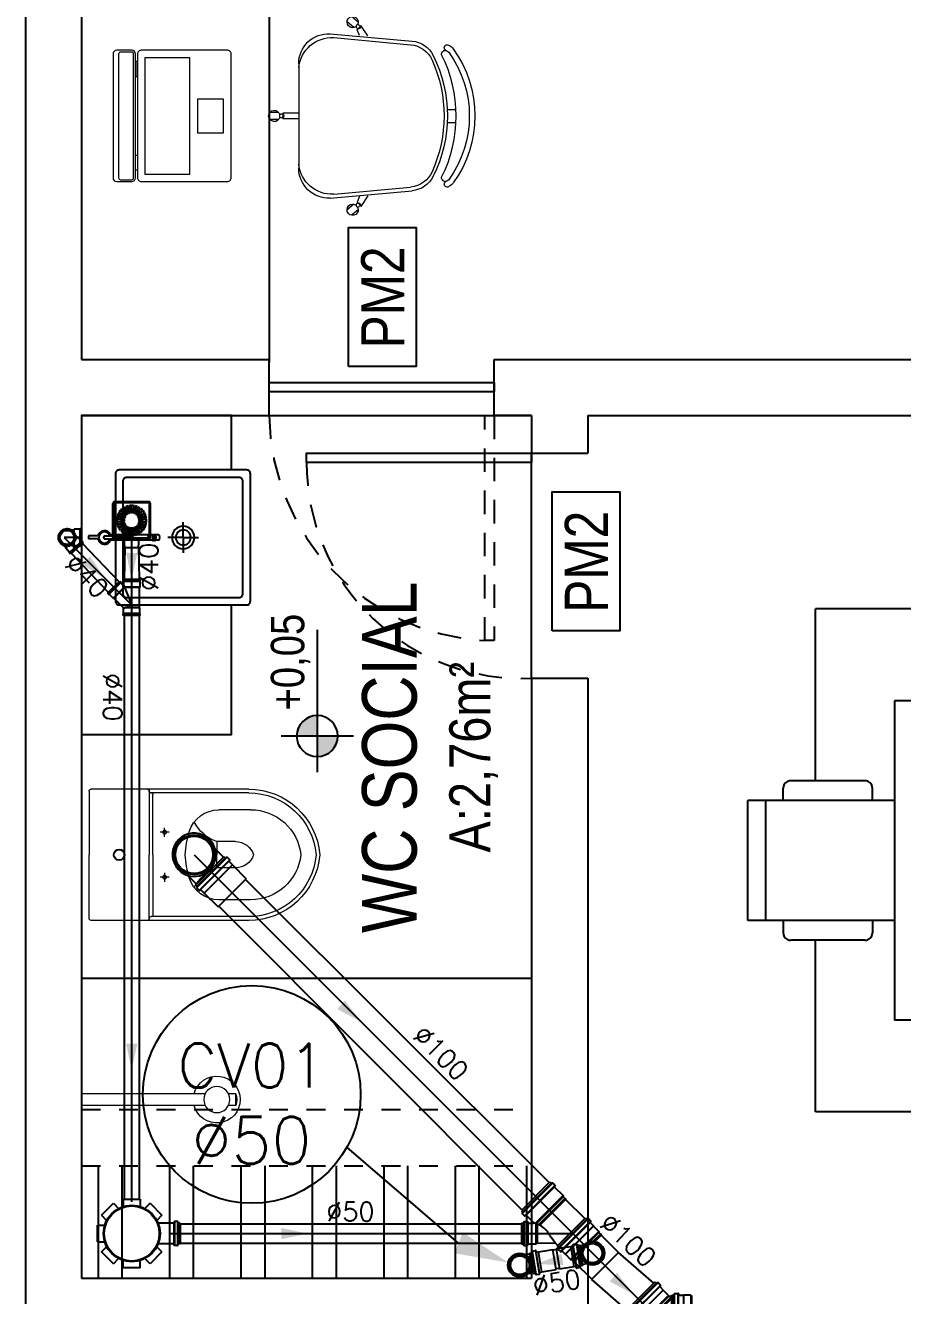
# Model space of a CAD drawing. Header units: millimetres. Extents: x 3923 to 4007, y 744 to 863.
# Drawn here: x 3954.5 to 3959.18, y 843.02 to 849.8 of the extents above; entities that cross this region are included whole.
import ezdxf
from ezdxf.enums import TextEntityAlignment as Align

# ---------------------------------------------------------------- set-up
doc = ezdxf.new("R2010")
doc.units = ezdxf.units.MM
for name, pattern in [('DASHDOT2', [0.5, 0.25, -0.125, 0, -0.125]), ('DASHED', [0.75, 0.5, -0.25]), ('HIDDEN2', [0.1875, 0.125, -0.0625])]:
    doc.linetypes.add(name, pattern=pattern)
for name, color, linetype in [('-HIDRO', 8, 'Continuous'), ('A-PEN-C', 4, 'Continuous'), ('AF', 5, 'Continuous'), ('COTAS01', 7, 'Continuous'), ('DIVERSOS', 1, 'Continuous'), ('E-txt-g', 3, 'Continuous'), ('LAY-OUT03', 6, 'Continuous'), ('LAY-OUT04', 4, 'Continuous'), ('Texto-Tubos', 7, 'Continuous'), ('TigreCad', 3, 'Continuous'), ('Tinterno', 9, 'Continuous'), ('TUBULAÇÃO_ESGOTO', 5, 'Continuous')]:
    doc.layers.add(name, color=color, linetype=linetype)
doc.layers.add('E-Lay-9', color=9, linetype='Continuous', lineweight=9)
doc.layers.add('E-Txt-W', color=7, linetype='Continuous', lineweight=20)
doc.styles.add('F2', font='ARIALN.TTF')
doc.styles.add('REG60', font='romans.shx', dxfattribs={"width": 0.8, "height": 0.15})
doc.styles.add('REG80', font='romans.shx', dxfattribs={"width": 0.8, "height": 0.2})
doc.styles.add('ROMANS', font='romans__.ttf', dxfattribs={"height": 0.1})
doc.styles.add('TCTUBOS-TXT', font='txt.shx')

# ---------------------------------------------------------------- blocks, each defined once
blk = doc.blocks.new('Chuveiro')
at = {"layer": 'E-Lay-9', "color": 8}
for p, q in [((-0.0311, 0.0156), (-0.3604, 0.0156)), ((0.0509, 0.0156), (0.0311, 0.0156)), ((0.0509, 0.0156), (0.0509, -0.0156)), ((-0.0311, -0.0156), (-0.3604, -0.0156)), ((0.0509, -0.0156), (0.0311, -0.0156))]:
    blk.add_line(p, q, dxfattribs=at)
blk.add_circle((0, 0), 0.0348, dxfattribs=at)
for centre, radius, start, end in [((0, 0), 0.0624, 194.4775, 165.5225), ((0.0093, 0), 0.0444, 339.4266, 20.5734)]:
    blk.add_arc(centre, radius, start, end, dxfattribs=at)
blk = doc.blocks.new('vaso-s')
at = {"color": 8}
for start, end in [(0, 180), (180, 0)]:
    blk.add_arc((0.08, 0), 0.0143, start, end, dxfattribs=at)
at = {"layer": 'E-Lay-9', "color": 8}
for p, q in [((0, 0.17), (0, 0)), ((0.4256, 0.175), (0.005, 0.175)), ((0.16, 0.17), (0.16, 0.17)), ((0.16, 0.17), (0.16, 0)), ((0.4256, 0.165), (0.165, 0.165)), ((0.17, 0), (0.17, 0.16)), ((0.4306, 0.12), (0.3459, 0.12)), ((0.2013, 0.0479), (0.2013, 0.0722)), ((0.2134, 0.06), (0.1891, 0.06)), ((0.3406, 0.035), (0.3406, 0)), ((0.3906, 0.035), (0.3406, 0.035)), ((0, -0.17), (0, 0)), ((0.16, -0.17), (0.16, 0)), ((0.17, 0), (0.17, -0.1601)), ((0.3406, -0.035), (0.3406, 0)), ((0.2134, -0.06), (0.1891, -0.06)), ((0.2013, -0.0479), (0.2013, -0.0722)), ((0.3906, -0.035), (0.3406, -0.035)), ((0.4306, -0.12), (0.3459, -0.12)), ((0.4256, -0.165), (0.165, -0.165)), ((0.4256, -0.175), (0.005, -0.175)), ((0.16, -0.17), (0.16, -0.17))]:
    blk.add_line(p, q, dxfattribs=at)
for centre in [(0.2013, 0.06), (0.2013, -0.06)]:
    blk.add_circle(centre, 0.005, dxfattribs=at)
for centre, radius, start, end in [((0.005, 0.17), 0.005, 90, 180), ((0.155, 0.17), 0.005, 0, 90), ((0.165, 0.17), 0.00495, 180, 270), ((0.4256, -0.015), 0.19, 4.5281, 90), ((0.165, 0.16), 0.00495, 0, 90), ((0.4256, -0.015), 0.18, 4.7802, 90), ((0.3459, 0.0375), 0.0825, 90, 163.0355), ((0.4306, -0.015), 0.135, 6.3794, 90), ((0.3754, 0.1358), 0.1066, 206.9395, 250.9647), ((0.518, -0.015), 0.2624, 163.0355, 176.7233), ((0.3906, -0.015), 0.05, 17.4576, 90), ((0.518, 0.015), 0.2624, 183.2767, 196.9645), ((0.3906, 0.015), 0.05, 270, 342.5424), ((0.4256, 0.015), 0.19, 270, 355.4719), ((0.4256, 0.015), 0.18, 270, 355.2198), ((0.4306, 0.015), 0.135, 270, 353.6206), ((0.3459, -0.0375), 0.0825, 196.9645, 270), ((0.3754, -0.1358), 0.1066, 109.0353, 153.0605), ((0.165, -0.17), 0.00495, 90, 180), ((0.165, -0.1601), 0.00495, 270, 0), ((0.005, -0.17), 0.005, 180, 270), ((0.155, -0.17), 0.005, 270, 0)]:
    blk.add_arc(centre, radius, start, end, dxfattribs=at)
blk = doc.blocks.new('Cadeira')
at = {"layer": 'E-Lay-9', "color": 8}
for p, q in [((-0.0093, 0.0535), (-0.0093, 0.0769)), ((0.0096, 0.0535), (0.0096, 0.0769)), ((-0.0075, 0), (-0.0075, 0.0425)), ((-0.0075, 0.0425), (-0.0056, 0.0425)), ((0.0056, 0.0425), (0.0075, 0.0425)), ((0.0075, 0), (0.0075, 0.0425)), ((-0.1393, 0), (0.1393, 0)), ((-0.2192, -0.0836), (-0.1996, -0.3023)), ((-0.2087, -0.0936), (-0.1898, -0.2982)), ((0.2087, -0.0936), (0.1898, -0.2982)), ((0.2192, -0.0836), (0.1996, -0.3023)), ((-0.2355, -0.1467), (-0.2505, -0.1288)), ((0.2355, -0.1467), (0.2505, -0.1288)), ((-0.25, -0.1588), (-0.265, -0.1409)), ((-0.2398, -0.1647), (-0.2413, -0.1659)), ((-0.2133, -0.1847), (-0.2413, -0.1659)), ((-0.2298, -0.1563), (-0.2313, -0.1575)), ((-0.2144, -0.1618), (-0.2298, -0.1563)), ((0.2133, -0.1847), (0.2413, -0.1659)), ((0.2144, -0.1618), (0.2298, -0.1563)), ((0.2298, -0.1563), (0.2313, -0.1575)), ((0.2398, -0.1647), (0.2413, -0.1659)), ((0.25, -0.1588), (0.265, -0.1409)), ((-0.0175, -0.3961), (-0.0175, -0.4196)), ((0.0175, -0.3961), (0.0175, -0.4196))]:
    blk.add_line(p, q, dxfattribs=at)
blk.add_lwpolyline([(0.1631, -0.3812, -0.237888), (-0.1631, -0.3812, 0.605717), (-0.1738, -0.3953, 0.122717), (-0.17, -0.4, 0.323529), (0.17, -0.4, 0.122717), (0.1738, -0.3953, 0.605717)], format="xyb", close=True, dxfattribs=at)
for centre in [(0, 0.0466), (-0.2382, -0.1579), (0.2382, -0.1579)]:
    blk.add_circle(centre, 0.005, dxfattribs=at)
for centre, radius, start, end in [((0.0001, 0.0652), 0.015, 281.6334, 257.4537), ((0, 0.0475), 0.0075, 221.8103, 318.1897), ((-0.1393, -0.08), 0.08, 90, 182.5692), ((0.1393, -0.08), 0.08, 357.4308, 90), ((-0.1202, -0.0886), 0.0887, 95.5925, 183.2522), ((0.1202, -0.0886), 0.0887, 356.7478, 84.4075), ((-0.2502, -0.1438), 0.015, 322.5463, 298.3666), ((0.2502, -0.1438), 0.015, 241.6334, 217.4537), ((-0.2388, -0.1573), 0.0075, 261.8103, 358.1897), ((0.2388, -0.1573), 0.0075, 181.8103, 278.1897), ((-0.1299, -0.296), 0.07, 185.1212, 243.6047), ((-0.1201, -0.2918), 0.07, 185.2999, 245.7361), ((0.1201, -0.2918), 0.07, 294.2639, 354.7001), ((0.1299, -0.296), 0.07, 296.3953, 354.8788), ((0, -0.0343), 0.3622, 243.6047, 296.3953), ((0, -0.0254), 0.3622, 245.7361, 294.2639), ((-0.1819, -0.3961), 0.00782, 29.8109, 225.3255), ((-0.1625, -0.39), 0.0275, 205.1455, 233.4571), ((-0.1625, -0.39), 0.0125, 205.1455, 233.1301), ((0.1819, -0.3961), 0.00782, 314.6745, 150.1891), ((0.1625, -0.39), 0.0275, 306.5429, 334.8545), ((0, -0.1648), 0.3052, 234.1238, 305.8762)]:
    blk.add_arc(centre, radius, start, end, dxfattribs=at)
blk = doc.blocks.new('Notebook')
at = {"layer": 'E-Lay-9', "color": 8}
for p, q in [((-0.175, 0.305), (-0.175, 0.3)), ((0.165, 0.315), (-0.165, 0.315)), ((0.175, 0.3), (0.175, 0.305)), ((-0.175, 0.3), (-0.175, 0.265)), ((0.175, 0.265), (0.175, 0.3)), ((-0.165, 0.255), (0.165, 0.255))]:
    blk.add_line(p, q, dxfattribs=at)
for points in [[(-0.165, 0.26), (0.165, 0.26, 0.414214), (0.17, 0.265), (0.17, 0.295, 0.414214), (0.165, 0.3), (-0.165, 0.3, 0.414214), (-0.17, 0.295), (-0.17, 0.265, 0.414214)], [(-0.165, 0), (0.165, 0, 0.414214), (0.175, 0.01), (0.175, 0.24, 0.414214), (0.165, 0.25), (-0.165, 0.25, 0.414214), (-0.175, 0.24), (-0.175, 0.01, 0.414214)]]:
    blk.add_lwpolyline(points, format="xyb", close=True, dxfattribs=at)
for points in [[(-0.105, 0.25), (-0.145, 0.25), (-0.145, 0.255), (-0.105, 0.255)], [(0.105, 0.25), (0.145, 0.25), (0.145, 0.255), (0.105, 0.255)], [(-0.155, 0.11), (0.155, 0.11), (0.155, 0.23), (-0.155, 0.23)], [(-0.045, 0.02), (0.045, 0.02), (0.045, 0.09), (-0.045, 0.09)]]:
    blk.add_lwpolyline(points, close=True, dxfattribs=at)
for centre, start, end in [((-0.165, 0.305), 90, 180), ((0.165, 0.305), 0, 90), ((-0.165, 0.265), 180, 270), ((0.165, 0.265), 270, 360)]:
    blk.add_arc(centre, 0.01, start, end, dxfattribs=at)
blk = doc.blocks.new('TXT-AMB75')
at = {"layer": 'E-txt-g', "style": 'REG80', "width": 0.8, "flags": 8}
blk.add_attdef('TXT', text='', height=0.2, dxfattribs=at).set_placement((0.0055, 0.2964), align=Align.CENTER)
at = {"layer": 'E-Txt-W', "style": 'REG60', "width": 0.8, "flags": 8}
blk.add_attdef('TXT', text='', height=0.15, dxfattribs=at).set_placement((0.0055, 0.0271), align=Align.CENTER)
blk = doc.blocks.new('NIVEL')
at = {"layer": 'DIVERSOS'}
h = blk.add_hatch(color=7, dxfattribs=at)
h.paths.add_polyline_path([(0, 0.1375, 0.414214), (-0.1375, 0), (0, 0)])
h.paths.add_polyline_path([(0, 0), (0, -0.1375, 0.414214), (0.1375, 0)])
at = {"layer": 'DIVERSOS', "color": 7}
for p, q in [((0, 0.2417), (0, -0.2417)), ((0.7095, 0), (-0.2418, 0))]:
    blk.add_line(p, q, dxfattribs=at)
blk.add_circle((0, 0), 0.1375, dxfattribs=at)
blk = doc.blocks.new('A$C118B4C87')
at = {"layer": 'COTAS01', "color": 8}
for p, q in [((0.7174, 1.4873), (0.1807, 1.4873)), ((0.1807, 1.0295), (0.1807, 1.4873)), ((0.1807, 0.1462), (0.1807, 0.604)), ((0.7174, 0.1462), (0.1807, 0.1462))]:
    blk.add_line(p, q, dxfattribs=at)
at = {"layer": 'LAY-OUT03', "color": 8}
for p, q in [((0.3121, 1.0295), (0.1146, 1.0295)), ((0.0946, 0.9769), (0.0946, 1.0094)), ((0.3321, 0.9769), (0.3321, 1.0094)), ((0, 0.6566), (0, 0.9769)), ((0.3914, 0.9769), (0, 0.9769)), ((0.0481, 0.6566), (0.0481, 0.9769)), ((0.3914, 0.6566), (0, 0.6566)), ((0.0946, 0.6566), (0.0946, 0.624)), ((0.3321, 0.6566), (0.3321, 0.624)), ((0.3121, 0.604), (0.1146, 0.604))]:
    blk.add_line(p, q, dxfattribs=at)
for centre, start, end in [((0.1146, 1.0094), 90, 180), ((0.3121, 1.0094), 0, 90), ((0.1146, 0.624), 180, 270), ((0.3121, 0.624), 270, 360)]:
    blk.add_arc(centre, 0.02, start, end, dxfattribs=at)
at = {"layer": 'LAY-OUT04', "color": 8}
for p, q in [((0.3914, 1.2421), (0.3914, 0.3914)), ((2.1928, 1.2421), (0.3914, 1.2421)), ((2.1928, 0.3914), (0.3914, 0.3914))]:
    blk.add_line(p, q, dxfattribs=at)
blk = doc.blocks.new('j9n40d')
at = {"layer": 'TigreCad'}
for p, q in [((0, 20.6), (9.8, 20.6)), ((9.8, 20.6), (17.8, 20.6)), ((19, 21.8), (17.8, 20.6)), ((34, 21.8), (19, 21.8)), ((19, -21.8), (19, 21.8)), ((35, 22.8), (34, 21.8)), ((35, 22.8), (35, -22.8)), ((39, 22.8), (35, 22.8)), ((39, 22.8), (39, -22.8)), ((0, -20.6), (9.8, -20.6)), ((9.8, -20.6), (17.8, -20.6)), ((19, -21.8), (17.8, -20.6)), ((34, -21.8), (19, -21.8)), ((35, -22.8), (34, -21.8)), ((39, -22.8), (35, -22.8))]:
    blk.add_line(p, q, dxfattribs=at)
for radius, start, end in [(22.8, 64.6232, 295.3768), (20.6, 90, 270)]:
    blk.add_arc((0, 0), radius, start, end, dxfattribs=at)
at = {"layer": 'Tinterno'}
for p, q in [((17.8, 20.6), (17.8, -20.6)), ((34, 21.8), (34, -21.8))]:
    blk.add_line(p, q, dxfattribs=at)
blk.add_arc((0, 0), 21.8, 70.9009, 289.0991, dxfattribs=at)
blk = doc.blocks.new('j9n40s')
at = {"layer": 'TigreCad'}
for p, q in [((9.8, 20.6), (17.8, 20.6)), ((19, 21.8), (17.8, 20.6)), ((17.8, 20.6), (17.8, 14.3)), ((19, 12.6), (19, 21.8)), ((34, 21.8), (19, 21.8)), ((35, 22.8), (34, 21.8)), ((39, 22.8), (35, 22.8)), ((35, 22.8), (35, -22.8)), ((39, 22.8), (39, -22.8)), ((9.8, -20.6), (17.8, -20.6)), ((17.8, -20.6), (17.8, -14.3)), ((19, -21.8), (17.8, -20.6)), ((19, -12.6), (19, -21.8)), ((34, -21.8), (19, -21.8)), ((35, -22.8), (34, -21.8)), ((39, -22.8), (35, -22.8))]:
    blk.add_line(p, q, dxfattribs=at)
for radius in [22.8, 20]:
    blk.add_circle((0, 0), radius, dxfattribs=at)
at = {"layer": 'Tinterno'}
blk.add_line((34, 21.8), (34, -21.8), dxfattribs=at)
blk.add_circle((0, 0), 18.8, dxfattribs=at)
blk = doc.blocks.new('j9n100s')
at = {"layer": 'TigreCad'}
for p, q in [((27.3, 50.8), (60, 50.8)), ((27.3, -50.8), (60, -50.8))]:
    blk.add_line(p, q, dxfattribs=at)
blk.add_circle((0, 0), 53.2, dxfattribs=at)
for start, end in [(61.785, 298.215), (298.215, 61.785)]:
    blk.add_arc((0, 0), 57.7, start, end, dxfattribs=at)
at = {"layer": 'Tinterno'}
blk.add_line((60, -50.8), (60, 50.8), dxfattribs=at)
blk.add_circle((0, 0), 51, dxfattribs=at)
blk = doc.blocks.new('26301009p')
at = {"layer": 'TigreCad'}
for p, q in [((0, -53.3), (0, 53.2)), ((0, 53.2), (4.4, 53.2)), ((6.2, 56.9), (5.4, 54)), ((7.2, 57.6), (16.6, 57.6)), ((7.2, -56.6), (7.2, 56.6)), ((16.6, -56.6), (16.6, 56.6)), ((17.6, 56.7), (17.8, 54.2)), ((18.8, 53.2), (30.9, 53.2)), ((30.9, 53.2), (31.2, 53)), ((31.2, 53), (83.5, 53)), ((31.2, -53), (31.2, 53)), ((0, -53.3), (4.4, -53.3)), ((6.2, -56.9), (5.4, -54)), ((7.2, -57.6), (16.6, -57.6)), ((17.6, -56.7), (17.8, -54.2)), ((18.8, -53.3), (30.9, -53.3)), ((30.9, -53.3), (31.2, -53)), ((31.2, -53), (83.5, -53))]:
    blk.add_line(p, q, dxfattribs=at)
for centre, start, end in [((4.4, 54.2), 270, 345), ((7.2, 56.6), 90, 165), ((16.6, 56.6), 5, 90), ((18.8, 54.2), 185, 270), ((4.4, -54.2), 15, 90), ((7.2, -56.6), 195, 270), ((16.6, -56.6), 270, 355), ((18.8, -54.2), 90, 175)]:
    blk.add_arc(centre, 1, start, end, dxfattribs=at)
at = {"layer": 'Tinterno'}
for p, q in [((5.2, -53.3), (5.2, 53.2)), ((17.9, -53.3), (17.9, 53.2)), ((30.9, -53.3), (30.9, 53.2)), ((83.5, -53), (83.5, 53))]:
    blk.add_line(p, q, dxfattribs=at)
blk = doc.blocks.new('26277469p')
at = {"layer": 'TigreCad'}
for p, q in [((78, 50.8), (6, 50.8)), ((78, 50.8), (78.1, 52.3)), ((78, -46.9), (78, 50.8)), ((78.1, -46.9), (78.1, 52.3)), ((81.1, 52.3), (78.1, 52.3)), ((81.1, -47.9), (81.1, 52.3)), ((81.2, 50.8), (81.1, 52.3)), ((81.2, -48), (81.2, 50.8)), ((87.4, 50.8), (81.2, 50.8)), ((89.8, 53.2), (87.4, 50.8)), ((89.8, -51.8), (89.8, 53.2)), ((121.7, 53.2), (89.8, 53.2)), ((122.9, 56.7), (122.7, 54.2)), ((133.3, 57.6), (123.9, 57.6)), ((123.9, 56.6), (123.9, -56.7)), ((133.3, 56.6), (133.3, -56.7)), ((134.3, 56.9), (135.1, 54)), ((140.5, 53.2), (136.1, 53.2)), ((140.5, 53.2), (140.5, -53.3)), ((14.9, -50.8), (6, -50.8)), ((49.6, -85.4), (14.9, -50.8)), ((49.6, -88.3), (87.3, -50.5)), ((106.9, -63.4), (63.4, -106.9)), ((103.4, -64.8), (93.6, -55)), ((121.7, -53.3), (94.3, -53.3)), ((106.8, -63.1), (104.8, -64.8)), ((114.4, -69.4), (108.2, -63.2)), ((122.9, -56.7), (122.7, -54.2)), ((133.3, -57.7), (123.9, -57.7)), ((134.3, -56.9), (135.1, -54)), ((140.5, -53.3), (136.1, -53.3)), ((49.6, -88.3), (49.6, -85.4)), ((64.8, -103.4), (49.6, -88.3)), ((113.6, -70.1), (70.1, -113.6)), ((116.2, -77.5), (77.5, -116.2)), ((114.5, -70.6), (113, -73.3)), ((116.2, -77.5), (113.1, -74.5)), ((63.1, -106.8), (64.8, -104.8)), ((69.4, -114.4), (63.2, -108.2)), ((70.6, -114.5), (73.3, -113)), ((77.5, -116.2), (74.5, -113.1))]:
    blk.add_line(p, q, dxfattribs=at)
blk.add_lwpolyline([(15.8, -51.2, -0.013476), (38.9, -47.1, -0.106485), (67.2, -44.2, -0.09207), (93.5, -53.8, -0.112954)], format="xyb", dxfattribs=at)
for centre, start, end in [((121.7, 54.2), 270, 355), ((123.9, 56.6), 90, 175), ((133.3, 56.6), 15, 90), ((136.1, 54.2), 195, 270), ((14.9, -51.8), 34.2682, 90), ((94.3, -54.3), 90, 225), ((104.1, -64.1), 225, 310), ((107.4, -63.9), 45, 130), ((121.7, -54.3), 5, 90), ((123.9, -56.7), 185, 270), ((133.3, -56.7), 270, 345), ((136.1, -54.3), 90, 165), ((113.8, -73.8), 150, 225), ((113.6, -70.1), 330, 45), ((63.9, -107.4), 140, 225), ((64.1, -104.1), 320, 45), ((70.1, -113.6), 225, 300), ((73.8, -113.8), 45, 120)]:
    blk.add_arc(centre, 1, start, end, dxfattribs=at)
at = {"layer": 'Tinterno'}
for p, q in [((6, 50.8), (6, -50.8)), ((87.4, -50.6), (87.4, 50.8)), ((122.6, 53.2), (122.6, -53.3)), ((135.3, 53.2), (135.3, -53.3)), ((85.3, -49.6), (49.6, -85.4)), ((104.1, -65.4), (65.4, -104.1)), ((112.6, -73.9), (73.9, -112.6))]:
    blk.add_line(p, q, dxfattribs=at)
blk = doc.blocks.new('j4n100p')
at = {"layer": 'TigreCad'}
for p, q in [((9.8, 50.8), (9.9, 52.3)), ((9.8, 50.8), (9.8, 0)), ((12.9, 52.3), (9.9, 52.3)), ((9.9, 52.3), (9.9, 0)), ((13, 50.8), (12.9, 52.3)), ((12.9, 52.3), (12.9, 0)), ((19.2, 50.8), (13, 50.8)), ((13, 50.8), (13, 0)), ((21.4, 53), (19.2, 50.8)), ((41.1, 53), (21.4, 53)), ((21.4, 53), (21.4, -53)), ((41.4, 53.2), (41.1, 53)), ((41.1, 53), (41.1, -53)), ((53.5, 53.2), (41.4, 53.2)), ((41.4, 53.2), (41.4, -53.3)), ((54.7, 56.7), (54.5, 54.2)), ((65.1, 57.7), (55.7, 57.7)), ((55.7, 56.7), (55.7, -56.6)), ((65.1, 56.7), (65.1, -56.6)), ((66.1, 56.9), (66.9, 54)), ((72.3, 53.2), (67.9, 53.2)), ((72.3, 53.2), (72.3, -53.3)), ((-48.8, 23.1), (-58.1, 13.7)), ((9.8, -54.2), (9.8, 0)), ((13, -56), (13, 0)), ((19.1, -52.8), (13.7, -58.1)), ((21.4, -53), (21.2, -52.8)), ((41.1, -53), (21.4, -53)), ((41.4, -53.3), (41.1, -53)), ((53.5, -53.3), (41.4, -53.3)), ((54.7, -56.7), (54.5, -54.2)), ((65.1, -57.6), (55.7, -57.6)), ((66.1, -56.9), (66.9, -54)), ((72.3, -53.3), (67.9, -53.3))]:
    blk.add_line(p, q, dxfattribs=at)
for centre, radius, start, end in [((20.1, -45.8), 97.2, 96.0987, 135), ((53.5, 54.2), 1, 270, 355), ((55.7, 56.7), 1, 90, 175), ((65.1, 56.7), 1, 15, 90), ((67.9, 54.2), 1, 195, 270), ((20.1, -53.8), 1.5, 45, 135), ((53.5, -54.2), 1, 5, 90), ((55.7, -56.6), 1, 185, 270), ((65.1, -56.6), 1, 270, 345), ((67.9, -54.2), 1, 90, 165)]:
    blk.add_arc(centre, radius, start, end, dxfattribs=at)
at = {"layer": 'Tinterno'}
for p, q in [((19.2, 50.8), (19.2, -52.7)), ((54.4, 53.2), (54.4, -53.3)), ((67.1, 53.2), (67.1, -53.3)), ((13.7, -58.1), (-58.1, 13.7)), ((9.9, -54.3), (9.9, 0)), ((12.9, -53.3), (12.9, 0))]:
    blk.add_line(p, q, dxfattribs=at)
blk = doc.blocks.new('11031030p')
at = {"layer": 'TigreCad'}
for p, q in [((0, -53.3), (0, 53.2)), ((0, 53.2), (4.4, 53.2)), ((6.2, 56.9), (5.4, 54)), ((7.2, 57.6), (16.6, 57.6)), ((7.2, -56.7), (7.2, 56.6)), ((16.6, -56.7), (16.6, 56.6)), ((17.6, 56.7), (17.8, 54.2)), ((18.8, 53.2), (30.9, 53.2)), ((30.9, 53.2), (31.2, 53)), ((50.9, 53), (31.2, 53)), ((50.9, 53), (53.1, 50.8)), ((53.1, -50.8), (53.1, 50.8)), ((0, -53.3), (4.4, -53.3)), ((6.2, -56.9), (5.4, -54)), ((7.2, -57.7), (16.6, -57.7)), ((17.6, -56.7), (17.8, -54.2)), ((18.8, -53.3), (30.9, -53.3)), ((30.9, -53.3), (31.2, -53)), ((31.2, -53), (50.9, -53)), ((50.9, -53), (53.1, -50.8))]:
    blk.add_line(p, q, dxfattribs=at)
for centre, start, end in [((4.4, 54.2), 270, 345), ((7.2, 56.6), 90, 165), ((16.6, 56.6), 5, 90), ((18.8, 54.2), 185, 270), ((4.4, -54.2), 15, 90), ((7.2, -56.7), 195, 270), ((16.6, -56.7), 270, 355), ((18.8, -54.2), 90, 175)]:
    blk.add_arc(centre, 1, start, end, dxfattribs=at)
at = {"layer": 'Tinterno'}
for p, q in [((5.2, -53.3), (5.2, 53.2)), ((17.9, -53.3), (17.9, 53.2)), ((30.9, 53.2), (30.9, -53.3)), ((31.2, 53), (31.2, -53)), ((50.9, 53), (50.9, -53))]:
    blk.add_line(p, q, dxfattribs=at)
blk = doc.blocks.new('27150012p')
at = {"layer": 'TigreCad'}
for p, q in [((-80.6, 48.8), (-48.8, 80.6)), ((-48.8, 80.6), (-35.1, 66.9)), ((-22.5, 91.5), (-22.5, 72.1)), ((-22.5, 91.5), (22.5, 91.5)), ((22.5, 91.5), (22.5, 72.1)), ((48.8, 80.6), (35.1, 66.9)), ((48.8, 80.6), (80.6, 48.8)), ((-80.6, 48.8), (-66.9, 35.1)), ((80.6, 48.8), (66.9, 35.1)), ((-91.5, -22.5), (-91.5, 22.5)), ((-91.5, 22.5), (-72.1, 22.5)), ((111.4, 27.4), (70.4, 27.4)), ((112.7, 30.9), (112.4, 28.3)), ((122.4, 31.8), (113.7, 31.8)), ((113.7, 30.8), (113.7, -30.8)), ((122.4, 30.8), (122.4, -30.8)), ((123.4, 31.1), (124.2, 28.1)), ((129.5, 27.4), (125.1, 27.4)), ((129.5, 27.4), (129.5, -27.4)), ((-91.5, -22.5), (-72.1, -22.5)), ((111.4, -27.4), (70.4, -27.4)), ((112.7, -30.9), (112.4, -28.3)), ((122.4, -31.8), (113.7, -31.8)), ((123.4, -31.1), (124.2, -28.1)), ((129.5, -27.4), (125.1, -27.4)), ((-80.6, -48.8), (-66.9, -35.1)), ((-48.8, -80.6), (-80.6, -48.8)), ((-48.8, -80.6), (-35.1, -66.9)), ((48.8, -80.6), (35.1, -66.9)), ((80.6, -48.8), (48.8, -80.6)), ((80.6, -48.8), (66.9, -35.1)), ((-22.5, -91.5), (-22.5, -72.1)), ((22.5, -91.5), (-22.5, -91.5)), ((22.5, -91.5), (22.5, -72.1))]:
    blk.add_line(p, q, dxfattribs=at)
blk.add_circle((0, 0), 75.5, dxfattribs=at)
for centre, start, end in [((111.4, 28.4), 270, 355), ((113.7, 30.8), 90, 175), ((122.4, 30.8), 15, 90), ((125.1, 28.4), 195, 270), ((111.4, -28.4), 5, 90), ((113.7, -30.8), 185, 270), ((122.4, -30.8), 270, 345), ((125.1, -28.4), 90, 165)]:
    blk.add_arc(centre, 1, start, end, dxfattribs=at)
at = {"layer": 'Tinterno'}
for p, q in [((112.4, 27.4), (112.4, -27.4)), ((124.4, 27.4), (124.4, -27.4))]:
    blk.add_line(p, q, dxfattribs=at)
blk.add_circle((0, 0), 73.5, dxfattribs=at)
blk = doc.blocks.new('27289207s')
at = {"linetype": 'Continuous'}
for p, q in [((-49.9, -44.9), (-49.9, 44.9)), ((-47.4, -43.9), (-47.4, 43.9)), ((44.9, 49.9), (-44.9, 49.9)), ((43.9, 47.4), (-43.9, 47.4)), ((-8.9, 17.9), (-17, 36.2)), ((-7.4, 18.6), (-15.5, 36.9)), ((-5, 19.4), (-9.1, 38.9)), ((-3.3, 19.7), (-7.5, 39.3)), ((-0.9, 20), (-0.9, 40)), ((0.8, 20), (0.8, 40)), ((3.3, 19.7), (7.5, 39.3)), ((5, 19.4), (9.1, 38.9)), ((7.4, 18.6), (15.5, 36.9)), ((8.9, 17.9), (17, 36.2)), ((47.4, -43.9), (47.4, 43.9)), ((49.9, -44.9), (49.9, 44.9)), ((-20, 1.2), (-39.9, 3.3)), ((-19.8, 2.9), (-39.7, 5)), ((-19.3, 5.4), (-38.3, 11.5)), ((-18.7, 7), (-37.8, 13.2)), ((-17.7, 9.3), (-35.1, 19.3)), ((-16.9, 10.7), (-34.2, 20.7)), ((-15.4, 12.7), (-30.3, 26.1)), ((-14.3, 14), (-29.2, 27.4)), ((-12.4, 15.7), (-24.2, 31.9)), ((-11.1, 16.7), (-22.8, 32.9)), ((11.1, 16.7), (22.8, 32.9)), ((12.4, 15.7), (24.2, 31.9)), ((14.3, 14), (29.2, 27.4)), ((15.4, 12.7), (30.3, 26.1)), ((16.9, 10.7), (34.2, 20.7)), ((17.7, 9.3), (35.1, 19.3)), ((18.7, 7), (37.8, 13.2)), ((19.3, 5.4), (38.3, 11.5)), ((19.8, 2.9), (39.7, 5)), ((20, 1.2), (39.9, 3.3)), ((-20, -1.2), (-39.9, -3.3)), ((-19.8, -2.9), (-39.7, -5)), ((-19.3, -5.4), (-38.3, -11.5)), ((-18.7, -7), (-37.8, -13.2)), ((-17.7, -9.3), (-35.1, -19.3)), ((-16.9, -10.7), (-34.2, -20.7)), ((-15.4, -12.7), (-30.3, -26.1)), ((-14.3, -14), (-29.2, -27.4)), ((-12.4, -15.7), (-24.2, -31.9)), ((-11.1, -16.7), (-22.8, -32.9)), ((-8.9, -17.9), (-17, -36.2)), ((-7.4, -18.6), (-15.5, -36.9)), ((-5, -19.4), (-9.1, -38.9)), ((-3.3, -19.7), (-7.5, -39.3)), ((-0.9, -20), (-0.9, -40)), ((0.8, -20), (0.8, -40)), ((3.3, -19.7), (7.5, -39.3)), ((5, -19.4), (9.1, -38.9)), ((7.4, -18.6), (15.5, -36.9)), ((8.9, -17.9), (17, -36.2)), ((11.1, -16.7), (22.8, -32.9)), ((12.4, -15.7), (24.2, -31.9)), ((14.3, -14), (29.2, -27.4)), ((15.4, -12.7), (30.3, -26.1)), ((16.9, -10.7), (34.2, -20.7)), ((17.7, -9.3), (35.1, -19.3)), ((18.7, -7), (37.8, -13.2)), ((19.3, -5.4), (38.3, -11.5)), ((19.8, -2.9), (39.7, -5)), ((20, -1.2), (39.9, -3.3)), ((44.9, -49.9), (-44.9, -49.9)), ((43.9, -47.4), (-43.9, -47.4)), ((-18.7, -59.9), (-19, -49.9)), ((-18.7, -60.4), (-18.7, -59.9)), ((-18.5, -70.9), (-18.7, -60.4)), ((18.5, -70.9), (18.7, -59.9)), ((18.7, -59.9), (19, -49.9)), ((-17, -72.4), (-16.5, -72.4)), ((-16.5, -72.4), (17, -72.4))]:
    blk.add_line(p, q, dxfattribs=at)
for centre, radius, start, end in [((-44.9, 44.9), 5, 90, 180), ((-43.9, 43.9), 3.5, 90, 180), ((0, 0), 40, 115.2176, 124.7824), ((0, 0), 39, 115.2489, 124.7512), ((0, 0), 40, 103.2176, 112.7824), ((0, 0), 39, 103.2489, 112.7512), ((0, 0), 40, 91.2176, 100.7823), ((0, 0), 39, 91.2488, 100.7511), ((0, 0), 40, 79.2177, 88.7824), ((0, 0), 39, 79.2489, 88.7512), ((0, 0), 39, 67.2488, 76.7511), ((0, 0), 40, 67.2177, 76.7824), ((0, 0), 39, 55.2488, 64.7511), ((0, 0), 40, 55.2176, 64.7824), ((43.9, 43.9), 3.5, 0, 90), ((44.9, 44.9), 5, 0, 90), ((0, 0), 40, 175.2176, 184.7824), ((0, 0), 40, 163.2176, 172.7824), ((0, 0), 39, 175.2489, 184.7511), ((0, 0), 39, 163.2489, 172.7512), ((0, 0), 40, 151.2177, 160.7824), ((0, 0), 39, 151.2489, 160.7512), ((0, 0), 40, 139.2176, 148.7823), ((0, 0), 39, 139.2489, 148.7512), ((0, 0), 40, 127.2176, 136.7824), ((0, 0), 39, 127.249, 136.7512), ((0, 0), 21, 176.3197, 183.6803), ((0, 0), 21, 164.3198, 171.6803), ((0, 0), 20, 176.4358, 183.5642), ((0, 0), 20, 164.4358, 171.5641), ((0, 0), 21, 152.3197, 159.6802), ((0, 0), 20, 152.4358, 159.5642), ((0, 0), 21, 140.3199, 147.6804), ((0, 0), 20, 140.4358, 147.5642), ((0, 0), 21, 128.3197, 135.6802), ((0, 0), 20, 128.4358, 135.5642), ((0, 0), 21, 116.3197, 123.6802), ((0, 0), 20, 116.4359, 123.5643), ((0, 0), 21, 104.3197, 111.6802), ((0, 0), 20, 104.4359, 111.5643), ((0, 0), 21, 92.3198, 99.6803), ((0, 0), 20, 92.4358, 99.5642), ((0, 0), 21, 80.3197, 87.6802), ((0, 0), 20, 80.4358, 87.5642), ((0, 0), 20, 68.4357, 75.5641), ((0, 0), 21, 68.3198, 75.6803), ((0, 0), 20, 56.4358, 63.5642), ((0, 0), 21, 56.3199, 63.6804), ((0, 0), 20, 44.4357, 51.5641), ((0, 0), 21, 44.3198, 51.6803), ((0, 0), 20, 32.4358, 39.5642), ((0, 0), 21, 32.3198, 39.6803), ((0, 0), 20, 20.4358, 27.5642), ((0, 0), 21, 20.3196, 27.6801), ((0, 0), 20, 8.4359, 15.5642), ((0, 0), 20, 356.4358, 3.5642), ((0, 0), 21, 8.3197, 15.6802), ((0, 0), 21, 356.3197, 3.6803), ((0, 0), 39, 43.2488, 52.7511), ((0, 0), 40, 43.2177, 52.7824), ((0, 0), 39, 31.2489, 40.7512), ((0, 0), 40, 31.2176, 40.7824), ((0, 0), 39, 19.2488, 28.7511), ((0, 0), 40, 19.2176, 28.7823), ((0, 0), 39, 7.2488, 16.7511), ((0, 0), 40, 7.2176, 16.7824), ((0, 0), 39, 355.2489, 4.7511), ((0, 0), 40, 355.2176, 4.7824), ((0, 0), 40, 187.2176, 196.7824), ((0, 0), 39, 187.2488, 196.7511), ((0, 0), 40, 199.2176, 208.7824), ((0, 0), 39, 199.2488, 208.7511), ((0, 0), 40, 211.2177, 220.7824), ((0, 0), 39, 211.2488, 220.7511), ((0, 0), 40, 223.2176, 232.7824), ((0, 0), 39, 223.2488, 232.7511), ((0, 0), 40, 235.2176, 244.7824), ((0, 0), 39, 235.2489, 244.7511), ((0, 0), 21, 188.3198, 195.6803), ((0, 0), 20, 188.4359, 195.5642), ((0, 0), 21, 200.3198, 207.6803), ((0, 0), 20, 200.4358, 207.5642), ((0, 0), 21, 212.3196, 219.6801), ((0, 0), 20, 212.4358, 219.5642), ((0, 0), 21, 224.3196, 231.6801), ((0, 0), 20, 224.4359, 231.5643), ((0, 0), 21, 236.3197, 243.6802), ((0, 0), 20, 236.4358, 243.5642), ((0, 0), 21, 248.3198, 255.6803), ((0, 0), 20, 248.4358, 255.5642), ((0, 0), 21, 260.3197, 267.6802), ((0, 0), 20, 260.4358, 267.5642), ((0, 0), 20, 272.4358, 279.5642), ((0, 0), 21, 272.3198, 279.6803), ((0, 0), 20, 284.4358, 291.5642), ((0, 0), 21, 284.3198, 291.6803), ((0, 0), 20, 296.4357, 303.5641), ((0, 0), 21, 296.3197, 303.6802), ((0, 0), 20, 308.4359, 315.5643), ((0, 0), 21, 308.3199, 315.6804), ((0, 0), 20, 320.4358, 327.5642), ((0, 0), 21, 320.3197, 327.6802), ((0, 0), 39, 295.2489, 304.7511), ((0, 0), 40, 295.2176, 304.7824), ((0, 0), 20, 332.4358, 339.5642), ((0, 0), 21, 332.3199, 339.6804), ((0, 0), 20, 344.4358, 351.5641), ((0, 0), 21, 344.3197, 351.6802), ((0, 0), 39, 307.2488, 316.7511), ((0, 0), 40, 307.2176, 316.7823), ((0, 0), 39, 319.2488, 328.7511), ((0, 0), 40, 319.2176, 328.7824), ((0, 0), 39, 331.2489, 340.7512), ((0, 0), 40, 331.2176, 340.7824), ((0, 0), 39, 343.2489, 352.7512), ((0, 0), 40, 343.2176, 352.7824), ((-44.9, -44.9), 5, 180, 270), ((-43.9, -43.9), 3.5, 180, 270), ((0, 0), 40, 247.2176, 256.7824), ((0, 0), 39, 247.2488, 256.7511), ((0, 0), 40, 259.2176, 268.7824), ((0, 0), 39, 259.2489, 268.7512), ((0, 0), 39, 271.2489, 280.7511), ((0, 0), 40, 271.2176, 280.7824), ((0, 0), 39, 283.2488, 292.7511), ((0, 0), 40, 283.2176, 292.7824), ((43.9, -43.9), 3.5, 270, 360), ((44.9, -44.9), 5, 270, 360), ((-17, -70.9), 1.5, 180.9167, 270), ((17, -70.9), 1.5, 270.0002, 359.0835)]:
    blk.add_arc(centre, radius, start, end, dxfattribs=at)
blk = doc.blocks.new('27710409p')
at = {"layer": 'TigreCad'}
for p, q in [((-27.1, 22.8), (-27.1, -22.8)), ((-27.1, 22.8), (-23.1, 22.8)), ((-23.1, 22.8), (-23.1, -22.8)), ((-23.1, 22.8), (-22.1, 21.8)), ((-22.1, 21.8), (-7.1, 21.8)), ((-7.1, 21.8), (-7.1, -20.7)), ((-7.1, 21.8), (-5.9, 20.6)), ((-5.9, 20.6), (47.2, 20.6)), ((48.4, 21.8), (47.2, 20.6)), ((48.4, 21.8), (48.4, -20)), ((63.4, 21.8), (48.4, 21.8)), ((64.4, 22.8), (63.4, 21.8)), ((64.4, 22.8), (64.4, -22.8)), ((68.4, 22.8), (64.4, 22.8)), ((68.4, 22.8), (68.4, -22.8)), ((-27.1, -22.8), (-23.1, -22.8)), ((-23.1, -22.8), (-22.1, -21.8)), ((-22.1, -21.8), (-8.2, -21.8)), ((-7.5, -21.9), (0, 0)), ((18.8, -47.9), (-6.7, -22.4)), ((54.1, -22.4), (0, 0)), ((18.8, -49.6), (48.4, -20)), ((29.4, -61.7), (61.7, -29.4)), ((32.2, -64.5), (64.5, -32.2)), ((60.2, -29.4), (54.3, -23.5)), ((63.4, -21.8), (55, -21.8)), ((61.7, -29.4), (60.2, -29.4)), ((64.5, -32.2), (61.7, -29.4)), ((64.4, -22.8), (63.4, -21.8)), ((68.4, -22.8), (64.4, -22.8)), ((18.8, -49.6), (18.8, -47.9)), ((29.4, -60.2), (18.8, -49.6)), ((29.4, -61.7), (29.4, -60.2)), ((32.2, -64.5), (29.4, -61.7))]:
    blk.add_line(p, q, dxfattribs=at)
for centre, radius, start, end in [((-8.2, -23.8), 2, 45, 90), ((55, -22.8), 1, 90, 225)]:
    blk.add_arc(centre, radius, start, end, dxfattribs=at)
at = {"layer": 'Tinterno'}
for p, q in [((-22.1, 21.8), (-22.1, -21.8)), ((-5.9, 20.6), (-5.9, -17.2)), ((47.2, 20.6), (47.2, -19.5)), ((63.4, 21.8), (63.4, -21.8)), ((18.8, -47.9), (47.2, -19.5)), ((29.4, -60.2), (60.2, -29.4))]:
    blk.add_line(p, q, dxfattribs=at)
blk = doc.blocks.new('trn1050s')
at = {"layer": 'TigreCad'}
for p, q in [((-80.4, -53.3), (-80.4, 53.3)), ((-80.4, 53.3), (-76, 53.3)), ((-74.2, 56.9), (-75, 54)), ((-73.2, 57.7), (-63.8, 57.7)), ((-73.2, -56.6), (-73.2, 56.7)), ((-63.8, -56.6), (-63.8, 56.7)), ((-62.8, 56.7), (-62.6, 54.2)), ((-61.6, 53.3), (-49.5, 53.3)), ((-49.5, -53.3), (-49.5, 53.3)), ((-49.5, 53.3), (-49.2, 53)), ((-49.2, 53), (-29.5, 53)), ((-29.5, 53), (-29.5, 11.9)), ((-29.5, 53), (-27.3, 50.8)), ((-27.3, 50.8), (-21.1, 50.8)), ((-21.1, 50.8), (-21, 52.3)), ((-21, 52.3), (-21, 23.9)), ((-21, 52.3), (-18, 52.3)), ((-18, 52.3), (-18, 26.2)), ((-17.9, 50.8), (-18, 52.3)), ((-17.9, 50.8), (47.6, 50.8)), ((-29.5, -53), (-29.5, -11.9)), ((-21, -52.3), (-21, -23.9)), ((-18, -52.3), (-18, -26.2)), ((-80.4, -53.3), (-76, -53.3)), ((-74.2, -56.9), (-75, -54)), ((-73.2, -57.6), (-63.8, -57.6)), ((-62.8, -56.7), (-62.6, -54.2)), ((-61.6, -53.3), (-49.5, -53.3)), ((-49.5, -53.3), (-49.2, -53)), ((-49.2, -53), (-29.5, -53)), ((-29.5, -53), (-27.3, -50.8)), ((-27.3, -50.8), (-21.1, -50.8)), ((-21.1, -50.8), (-21, -52.3)), ((-21, -52.3), (-18, -52.3)), ((-17.9, -50.8), (-18, -52.3)), ((-17.9, -50.8), (47.6, -50.8))]:
    blk.add_line(p, q, dxfattribs=at)
for radius in [31.8, 25.6]:
    blk.add_circle((0, 0), radius, dxfattribs=at)
for centre, start, end in [((-76, 54.2), 270, 345), ((-73.2, 56.7), 90, 165), ((-63.8, 56.7), 5, 90), ((-61.6, 54.2), 185, 270), ((-76, -54.2), 15, 90), ((-73.2, -56.6), 195, 270), ((-63.8, -56.6), 270, 355), ((-61.6, -54.2), 90, 175)]:
    blk.add_arc(centre, 1, start, end, dxfattribs=at)
at = {"layer": 'Tinterno'}
for p, q in [((-75.2, -53.3), (-75.2, 53.3)), ((-62.5, -53.3), (-62.5, 53.3)), ((-49.2, -53), (-49.2, 53)), ((-27.3, 50.8), (-27.3, 16.3)), ((-21.1, 50.8), (-21.1, 23.8)), ((-17.9, 50.8), (-17.9, 26.3)), ((47.6, -50.8), (47.6, 50.8)), ((-27.3, -50.8), (-27.3, -16.3)), ((-21.1, -50.8), (-21.1, -23.8)), ((-17.9, -50.8), (-17.9, -26.3))]:
    blk.add_line(p, q, dxfattribs=at)
blk.add_circle((0, 0), 27.3, dxfattribs=at)
blk = doc.blocks.new('j9n50s')
at = {"layer": 'TigreCad'}
for p, q in [((19.2, 25.4), (30.3, 25.4)), ((19.2, -25.4), (30.3, -25.4))]:
    blk.add_line(p, q, dxfattribs=at)
for radius in [31.8, 27.4]:
    blk.add_circle((0, 0), radius, dxfattribs=at)
at = {"layer": 'Tinterno'}
for p, q in [((30.3, 25.4), (30.3, 9.7)), ((30.3, -9.7), (30.3, -25.4))]:
    blk.add_line(p, q, dxfattribs=at)
blk.add_circle((0, 0), 25.6, dxfattribs=at)
blk = doc.blocks.new('26300509p')
at = {"layer": 'TigreCad'}
for p, q in [((0, 27.3), (4.4, 27.3)), ((0, -27.3), (0, 27.3)), ((6.1, 31.1), (5.3, 28.1)), ((7.1, 31.8), (15.8, 31.8)), ((7.1, -30.8), (7.1, 30.8)), ((16.6, -30.8), (16.6, 30.8)), ((16.8, 30.9), (17.1, 28.3)), ((18.1, 27.3), (22.7, 27.3)), ((22.7, 27.3), (22.9, 27.2)), ((22.7, -27.3), (22.7, 27.3)), ((22.9, 27.2), (62, 27.2)), ((0, -27.3), (4.4, -27.3)), ((6.1, -31.1), (5.3, -28.1)), ((7.1, -31.8), (15.8, -31.8)), ((16.8, -30.9), (17.1, -28.3)), ((18.1, -27.3), (22.7, -27.3)), ((22.7, -27.3), (22.9, -27.1)), ((22.9, -27.1), (62, -27.1))]:
    blk.add_line(p, q, dxfattribs=at)
for centre, start, end in [((4.4, 28.4), 270, 345), ((7.1, 30.8), 90, 165), ((15.8, 30.8), 5, 90), ((18.1, 28.4), 185, 270), ((4.4, -28.3), 15, 90), ((7.1, -30.8), 195, 270), ((15.8, -30.8), 270, 355), ((18.1, -28.3), 90, 175)]:
    blk.add_arc(centre, 1, start, end, dxfattribs=at)
at = {"layer": 'Tinterno'}
for p, q in [((5.1, -27.3), (5.1, 27.3)), ((17.1, -27.3), (17.1, 27.3)), ((22.9, -27.1), (22.9, 27.2)), ((62, -27.1), (62, 27.2))]:
    blk.add_line(p, q, dxfattribs=at)

msp = doc.modelspace()

# ---------------------------------------------------------------- hatches: boundary and pattern name
at = {"layer": '-HIDRO', "linetype": 'DASHED', "ltscale": 0.2}
h = msp.add_hatch(dxfattribs=at)
h.set_pattern_fill('ANSI32', color=256, scale=0.04, angle=225, style=0)
h.set_pattern_definition([(270, (5898.87535, -8757.9101), (0.381, -5e-17), []), (270, (5898.74835, -8758.0371), (0.381, -5e-17), [])])
h.paths.add_polyline_path([(3954.7976, 843.7153), (3954.7976, 843.1153), (3957.1976, 843.1153), (3957.1976, 843.7153)])

# ---------------------------------------------------------------- linework, layer by layer
at = {"layer": '-HIDRO', "ltscale": 0.5}
for p, q in [((3954.4976, 859.9153), (3954.4976, 809.9153)), ((3954.7976, 853.6153), (3954.7976, 848.0153)), ((3955.7974, 850.603), (3955.7974, 847.9989)), ((3954.7976, 848.0153), (3955.7976, 848.0153)), ((3955.7976, 847.7153), (3955.7976, 848.0153)), ((3956.9976, 848.0153), (3960.1976, 848.0153)), ((3956.9976, 847.7153), (3956.9976, 848.0153)), ((3954.7976, 847.7153), (3954.7976, 843.1153)), ((3954.7976, 847.7153), (3955.7976, 847.7153)), ((3955.7976, 847.7153), (3956.9997, 847.7153)), ((3956.9976, 847.7153), (3957.1976, 847.7153)), ((3957.1976, 847.7153), (3956.9976, 847.7153)), ((3957.1976, 847.7153), (3957.1976, 847.5153)), ((3957.1976, 847.7153), (3957.1976, 847.5153)), ((3957.4976, 847.7153), (3957.4976, 847.5153)), ((3957.4976, 847.7153), (3960.1976, 847.7153)), ((3957.1976, 847.5153), (3957.4976, 847.5153)), ((3957.1976, 846.3153), (3957.1976, 847.5153)), ((3957.1976, 846.3153), (3957.1976, 843.1153)), ((3957.1976, 846.3153), (3957.4976, 846.3153)), ((3957.4976, 846.3153), (3957.4976, 842.8153)), ((3954.7976, 844.7153), (3957.1976, 844.7153)), ((3954.7976, 843.1153), (3957.1976, 843.1153))]:
    msp.add_line(p, q, dxfattribs=at)
at = {"layer": '-HIDRO'}
for p, q in [((3955.3395, 847.0653), (3955.3395, 847.1472)), ((3954.8844, 847.0733), (3954.8344, 847.0733)), ((3954.8344, 847.0733), (3954.8344, 847.0573)), ((3954.8844, 847.0573), (3954.8344, 847.0573)), ((3954.9175, 847.0733), (3955.0695, 847.0733)), ((3954.9175, 847.0573), (3955.0695, 847.0573)), ((3955.1753, 847.0801), (3954.9456, 847.0801)), ((3955.1753, 847.0505), (3954.9456, 847.0505)), ((3955.0695, 847.0733), (3955.0695, 847.0573)), ((3955.1747, 847.082), (3955.1799, 847.082)), ((3955.1747, 847.0487), (3955.1799, 847.0487)), ((3955.1806, 847.0801), (3955.1867, 847.0801)), ((3955.1806, 847.0505), (3955.1867, 847.0505)), ((3955.1861, 847.082), (3955.1913, 847.082)), ((3955.1861, 847.0487), (3955.1913, 847.0487)), ((3955.21, 847.0801), (3955.192, 847.0801)), ((3955.21, 847.0505), (3955.192, 847.0505)), ((3955.3395, 847.0653), (3955.2575, 847.0653)), ((3955.3395, 847.0653), (3955.4214, 847.0653)), ((3955.3395, 847.0653), (3955.3395, 846.9834))]:
    msp.add_line(p, q, dxfattribs=at)
at = {"layer": '-HIDRO', "linetype": 'DASHDOT2', "ltscale": 0.05}
for p, q in [((3954.7976, 844.0153), (3957.1976, 844.0153)), ((3954.7976, 843.7153), (3957.1976, 843.7153))]:
    msp.add_line(p, q, dxfattribs=at)
at = {"layer": '-HIDRO'}
for points in [[(3956.2206, 847.9765), (3956.2206, 848.718), (3956.5811, 848.718), (3956.5811, 847.9765)], [(3957.3067, 846.5669), (3957.3067, 847.3083), (3957.6673, 847.3083), (3957.6673, 846.5669)]]:
    msp.add_lwpolyline(points, close=True, dxfattribs=at)
at = {"layer": '-HIDRO', "ltscale": 0.05}
for points in [[(3956.9976, 847.8914), (3956.9976, 847.8414), (3955.7976, 847.8414), (3955.7976, 847.8914)], [(3957.1976, 847.5153), (3957.1976, 847.4653), (3955.9976, 847.4653), (3955.9976, 847.5153)]]:
    msp.add_lwpolyline(points, close=True, dxfattribs=at)
at = {"layer": '-HIDRO'}
msp.add_lwpolyline([(3955.5976, 847.4253), (3955.5976, 847.7153), (3954.7976, 847.7153), (3954.7976, 846.0153), (3955.5976, 846.0153), (3955.5976, 846.7053)], dxfattribs=at)
at = {"layer": '-HIDRO', "linetype": 'HIDDEN2'}
msp.add_lwpolyline([(3956.9976, 847.7153), (3956.9976, 846.5153), (3956.9476, 846.5153), (3956.9476, 847.7153)], close=True, dxfattribs=at)
at = {"layer": '-HIDRO'}
for points in [[(3954.9776, 847.0505), (3954.9776, 846.7253, 0.414214), (3954.9976, 846.7053), (3955.6776, 846.7053, 0.414214), (3955.6976, 846.7253), (3955.6976, 847.4053, 0.414214), (3955.6776, 847.4253), (3954.9976, 847.4253, 0.414214), (3954.9776, 847.4053), (3954.9776, 847.0801)], [(3955.0176, 847.0505), (3955.0176, 846.7653, 0.414214), (3955.0376, 846.7453), (3955.6376, 846.7453, 0.414214), (3955.6576, 846.7653), (3955.6576, 847.3653, 0.414214), (3955.6376, 847.3853), (3955.0376, 847.3853, 0.414214), (3955.0176, 847.3653), (3955.0176, 847.0801)]]:
    msp.add_lwpolyline(points, format="xyb", dxfattribs=at)
at = {"layer": '-HIDRO', "linetype": 'HIDDEN2'}
for centre, radius, start, end in [((3957.017, 847.7329), 1.2196, 180.82784, 266.73441), ((3957.1456, 847.4622), 1.1481, 179.84421, 272.59354)]:
    msp.add_arc(centre, radius, start, end, dxfattribs=at)
at = {"layer": '-HIDRO'}
for centre, radius, start, end in [((3954.9195, 847.0653), 0.036, 24.25578, 167.16041), ((3954.9195, 847.0653), 0.03, 15.46601, 344.53399), ((3955.3395, 847.0653), 0.06, 0, 180), ((3955.3395, 847.0653), 0.04, 0, 180), ((3954.9195, 847.0653), 0.036, 192.83959, 335.74422), ((3954.9259, 847.0653), 0.0116, 136.53885, 223.46115), ((3955.3395, 847.0653), 0.06, 180, 0), ((3955.3395, 847.0653), 0.04, 180, 0)]:
    msp.add_arc(centre, radius, start, end, dxfattribs=at)
for centre in [(3955.1495, 847.0653), (3955.21, 847.0653)]:
    msp.add_ellipse(centre, major_axis=(0, 0.0148), ratio=0.331547, start_param=3.141593, end_param=6.283185, dxfattribs=at)
at = {"layer": '-HIDRO', "extrusion": (0, 0, -1)}
for centre, start_param, end_param in [((3955.1747, 847.0653), 2.66571, 6.759068), ((3955.1799, 847.0653), 3.141593, 6.283185), ((3955.1861, 847.0653), 2.66571, 6.759068), ((3955.1913, 847.0653), 3.141593, 6.283185)]:
    msp.add_ellipse(centre, major_axis=(0, -0.0166), ratio=0.08357, start_param=start_param, end_param=end_param, dxfattribs=at)
at = {"layer": 'A-PEN-C'}
msp.add_line((3956.8079, 843.303), (3956.2124, 843.8138), dxfattribs=at)
msp.add_circle((3955.705, 844.0954), 0.5803, dxfattribs=at)
msp.add_solid([(3957.0699, 843.1997), (3956.8305, 843.3598), (3956.786, 843.2483)], dxfattribs=at)
at = {"layer": 'AF'}
for p, q in [((3954.7976, 847.0653), (3954.7036, 847.0653)), ((3954.7036, 847.0653), (3955.0648, 846.704)), ((3955.0648, 843.5223), (3955.0648, 846.704)), ((3955.3976, 845.3734), (3957.8526, 842.9184)), ((3955.2718, 843.3537), (3957.4172, 843.3537))]:
    msp.add_line(p, q, dxfattribs=at)
msp.add_circle((3955.3976, 845.3734), 0.1, dxfattribs=at)
at = {"layer": 'TigreCad'}
for p, q in [((3954.8005, 847.0347), (3954.9971, 846.8283)), ((3954.7426, 846.9796), (3954.9392, 846.7732)), ((3955.0273, 847.0143), (3955.0248, 846.8408)), ((3955.1014, 847.0143), (3955.1048, 846.8408)), ((3955.0248, 846.6498), (3955.0248, 843.5367)), ((3955.1048, 846.6498), (3955.1048, 843.5367)), ((3957.2915, 843.6254), (3955.6723, 845.2423)), ((3957.1462, 843.4801), (3955.5287, 845.0986)), ((3955.3238, 843.4044), (3957.1432, 843.4044)), ((3955.3238, 843.303), (3957.1432, 843.303)), ((3957.3291, 843.2678), (3957.3118, 843.265)), ((3957.8492, 843.0892), (3957.6616, 843.253)), ((3957.3457, 843.1678), (3957.3283, 843.1649)), ((3957.7056, 842.9456), (3957.5179, 843.1093))]:
    msp.add_line(p, q, dxfattribs=at)
at = {"layer": 'TUBULAÇÃO_ESGOTO'}
msp.add_line((3955.0648, 846.704), (3955.0648, 847.0564), dxfattribs=at)
msp.add_circle((3957.1349, 843.1845), 0.05, dxfattribs=at)
for points in [[(3954.9234, 846.8455), (3954.8008, 846.9211), (3954.8423, 846.9645)], [(3955.0639, 846.8425), (3955.0348, 846.9836), (3955.0949, 846.9832)], [(3956.2891, 844.4819), (3956.1621, 844.5498), (3956.2008, 844.5957)], [(3955.0639, 844.2253), (3955.0348, 844.3663), (3955.0949, 844.3659)], [(3956.0029, 843.3528), (3955.8619, 843.3237), (3955.8623, 843.3837)], [(3957.2238, 843.1908), (3957.3576, 843.2438), (3957.3676, 843.1846)], [(3957.741, 843.03), (3957.614, 843.0979), (3957.6527, 843.1437)]]:
    msp.add_solid(points, dxfattribs=at)

# ---------------------------------------------------------------- block references
at = {"layer": '-HIDRO', "yscale": 2, "zscale": 2}
for name, p, xscale, rotation in [('Cadeira', (3955.9553, 849.3134), -2, 90), ('Notebook', (3955.5949, 849.3133), 2, 90), ('vaso-s', (3954.8376, 845.3734), -2, 180), ('Chuveiro', (3955.5184, 844.0678), -2, 180)]:
    msp.add_blockref(name, p, dxfattribs=dict(at, xscale=xscale, rotation=rotation))
at = {"layer": '-HIDRO', "ltscale": 0.35, "xscale": 2, "yscale": 2, "zscale": 2}
msp.add_blockref('A$C118B4C87', (3958.3507, 843.7094), dxfattribs=at)
at = {"layer": '-HIDRO', "linetype": 'HIDDEN2'}
ref = msp.add_blockref('TXT-AMB75', (3957.017, 845.8857), dxfattribs=dict(at, xscale=1.458, yscale=1.458, zscale=1.458, rotation=90))
ref.add_attrib('TXT', 'WC SOCIAL', dxfattribs={"layer": 'E-txt-g', "color": 2, "height": 0.2916, "rotation": 90, "style": 'F2'}).set_placement((3956.5848, 845.8936), align=Align.CENTER)
ref.add_attrib('TXT', 'A:2,76m²', dxfattribs={"layer": 'E-Txt-W', "height": 0.2187, "rotation": 90, "style": 'F2'}).set_placement((3956.9775, 845.8936), align=Align.CENTER)
at = {"layer": '-HIDRO', "linetype": 'Continuous', "xscale": -0.7971733240954236, "yscale": 0.7971733240954236, "zscale": 0.7971733240954236, "rotation": 270}
msp.add_blockref('NIVEL', (3956.054, 846.0064), dxfattribs=at)
at = {"layer": 'TigreCad', "xscale": 0.002, "yscale": 0.002, "zscale": 0.002}
for name, p in [('27289207s', (3955.0643, 847.1562)), ('j9n40d', (3954.7196, 847.0653)), ('27150012p', (3955.0648, 843.3537))]:
    msp.add_blockref(name, p, dxfattribs=at)
at = {"layer": 'TigreCad', "yscale": 0.002, "zscale": 0.002}
for name, p, xscale, rotation in [('j9n40s', (3954.7196, 847.0653), 0.002, 311.7742028480804), ('27710409p', (3955.0648, 846.704), -0.002, 270), ('j9n100s', (3955.3976, 845.3734), 0.002, 314.9999999999032), ('26301009p', (3955.4824, 845.2885), 0.002, 314.9999999999692), ('26277469p', (3957.4172, 843.3537), -0.002, 315.0000000000393), ('trn1050s', (3957.5225, 843.2485), 0.002, 315.0000000001705), ('j9n50s', (3957.5225, 843.2485), 0.002, 189.3705107966211), ('j9n50s', (3957.1349, 843.1845), 0.002, 9.370510796424771), ('26300509p', (3957.1976, 843.1949), 0.002, 9.37051079661337), ('26300509p', (3957.4599, 843.2369), 0.002, 188.871410517547), ('j4n100p', (3957.8829, 842.9184), 0.002, 134.9999999998327)]:
    msp.add_blockref(name, p, dxfattribs=dict(at, xscale=xscale, rotation=rotation))
at = {"layer": 'TUBULAÇÃO_ESGOTO', "xscale": 0.002, "yscale": 0.002, "zscale": 0.002}
msp.add_blockref('11031030p', (3957.9457, 842.9184), dxfattribs=at)

# ---------------------------------------------------------------- texts
at = {"layer": '-HIDRO', "linetype": 'Continuous', "style": 'F2'}
for s, height, p in [('PM2', 0.23079, (3956.2886, 848.0738)), ('PM2', 0.23079, (3957.3747, 846.6642)), ('+0,05', 0.17812, (3955.8068, 846.1424))]:
    msp.add_text(s, height=height, rotation=90, dxfattribs=at).set_placement(p, align=Align.TOP_LEFT)
at = {"layer": 'A-PEN-C', "style": 'ROMANS'}
for s, height, p in [('CV01', 0.234, (3955.705, 844.1325)), ('%%C50', 0.24935, (3955.7035, 843.7261))]:
    msp.add_text(s, height=height, dxfattribs=at).set_placement(p, align=Align.CENTER)
at = {"layer": 'Texto-Tubos', "style": 'TCTUBOS-TXT'}
for s, rotation, p in [('%%C40', 90, (3955.2051, 846.9091)), ('%%C40', 313.60796, (3954.7897, 846.8252)), ('%%C40', 270, (3954.9131, 846.2133)), ('%%C100', 315, (3956.6784, 844.2808)), ('%%C50', 360, (3956.2312, 843.4202)), ('%%C100', 317.4277, (3957.6789, 843.2813)), ('%%C50', 9.37051, (3957.3394, 843.0437))]:
    msp.add_text(s, height=0.1, rotation=rotation, dxfattribs=at).set_placement(p, align=Align.CENTER)

doc.saveas('drawing.dxf')
